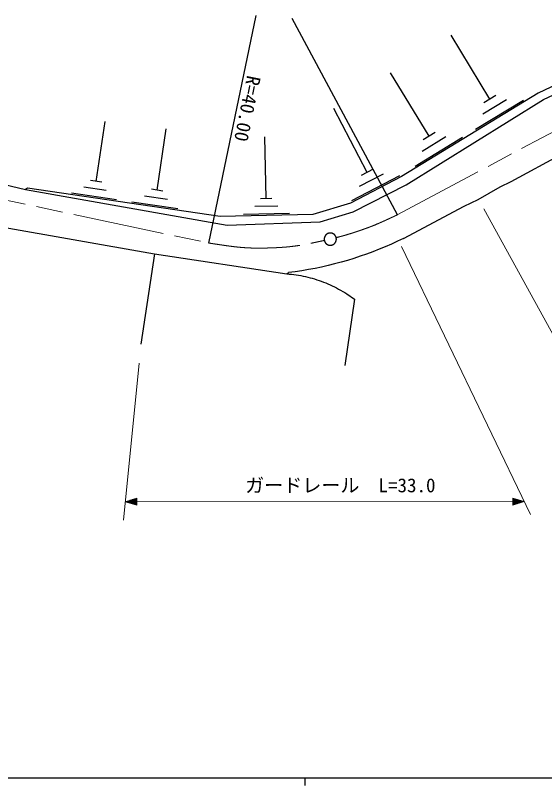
# Model space of a CAD drawing. Units: millimetres, scale not verified. Extents: x 40000 to 680000, y 20000 to 380000.
# Drawn here: x 230024 to 299472, y 204000 to 305012 of the extents above; entities that cross this region are included whole.
import ezdxf
from ezdxf.enums import TextEntityAlignment as Align

# ---------------------------------------------------------------- set-up
doc = ezdxf.new("R2010")
doc.units = ezdxf.units.MM
doc.header["$LTSCALE"] = 1000
doc.linetypes.add('CHAIN', pattern=[18.5, 12, -1.5, 3.5, -1.5])
for name, color, linetype, lineweight in [('M-BGD', 7, 'Continuous', 25), ('M-BMK', 2, 'CHAIN', 13), ('M-BMK-SRVR', 3, 'Continuous', 25), ('M-STR-HTXT', 7, 'Continuous', 13), ('M-TTL-BAND', 7, 'Continuous', 25)]:
    doc.layers.add(name, color=color, linetype=linetype, lineweight=lineweight)
doc.styles.add('ＭＳ ゴシック', font='')
doc.styles.get('ＭＳ ゴシック').set_extended_font_data('MS Gothic')

msp = doc.modelspace()

# ---------------------------------------------------------------- linework, layer by layer
at = {"layer": 'M-BGD'}
for p, q in [((299306, 293993), (319925, 303420)), ((292285, 294044), (287190, 302407)), ((312662, 301575), (298609, 294796)), ((284315, 289165), (279262, 297459)), ((295090, 283224), (318796, 296178)), ((298609, 294796), (280714, 283894)), ((281297, 282797), (299306, 293993)), ((294490, 293954), (291353, 292043)), ((293069, 294521), (291500, 293566)), ((296695, 293864), (290422, 290042)), ((276178, 284423), (271813, 292810)), ((240624, 283235), (241786, 291100)), ((248625, 282094), (249811, 290116)), ((262931, 280977), (262749, 289070)), ((288688, 288986), (282467, 285196)), ((286501, 289075), (283391, 287180)), ((285092, 289638), (283537, 288691)), ((216180, 285849), (231338, 282160)), ((280714, 283894), (274009, 280404)), ((280414, 283963), (274124, 280689)), ((278296, 284193), (275151, 282556)), ((276964, 284832), (275392, 284014)), ((241361, 283126), (239887, 283344)), ((293650, 282547), (295090, 283224)), ((231600, 282357), (231338, 282160)), ((231338, 282160), (257812, 277486)), ((256915, 278617), (231600, 282357)), ((241953, 282034), (239004, 282470)), ((249378, 281982), (247873, 282205)), ((274336, 279262), (281297, 282797)), ((290772, 280854), (293650, 282547)), ((243283, 280833), (237384, 281705)), ((249982, 280868), (246973, 281313)), ((263690, 280994), (262172, 280960)), ((288909, 280007), (290772, 280854)), ((251338, 279643), (245321, 280532)), ((264471, 279999), (261436, 279931)), ((274009, 280404), (269048, 278890)), ((280950, 275774), (288909, 280007)), ((269048, 278890), (256915, 278617)), ((266011, 279022), (259942, 278885)), ((270040, 277940), (274336, 279262)), ((222784, 278229), (248269, 273742)), ((257812, 277486), (270040, 277940)), ((248269, 273742), (246491, 261888)), ((248269, 273742), (265626, 271117)), ((265626, 271117), (265880, 271286)), ((274516, 267815), (273246, 259094)), ((273500, 268492), (274516, 267815))]:
    msp.add_line(p, q, dxfattribs=at)
for points in [[(280950, 275774), (280160, 275391), (279363, 275023), (278559, 274671), (277748, 274334), (276932, 274012), (276109, 273706), (275280, 273416), (274446, 273142), (273608, 272883), (272764, 272641), (271916, 272414), (271063, 272204), (270207, 272010), (269348, 271833), (268485, 271671), (267619, 271526), (266750, 271398), (265880, 271286)], [(265626, 271117), (265935, 271092), (266245, 271062), (266553, 271026), (266861, 270984), (267168, 270937), (267474, 270883), (267779, 270824), (268083, 270760), (268386, 270689), (268687, 270613), (268987, 270532), (269285, 270444), (269581, 270352), (269876, 270253), (270169, 270150), (270460, 270041), (270748, 269926), (271035, 269806), (271319, 269681), (271601, 269550), (271881, 269414), (272158, 269273), (272432, 269127), (272703, 268976), (272972, 268820), (273237, 268659), (273500, 268492)]]:
    msp.add_lwpolyline(points, dxfattribs=at)
at = {"layer": 'M-BMK'}
for p, q in [((280136, 278850), (317545, 298793)), ((183383, 290397), (255393, 275159))]:
    msp.add_line(p, q, dxfattribs=at)
for points in [[(272116, 275865), (273414, 276200), (274006, 276380), (275298, 276822), (277237, 277485), (277894, 277814), (280136, 278850)], [(255393, 275159), (258994, 274607), (260241, 274418), (263362, 274514), (266270, 274602), (267553, 274843), (270559, 275497)]]:
    msp.add_open_spline(points, degree=3, knots=[0, 0, 0, 0, 1, 1, 1, 2, 2, 2, 2], dxfattribs=at)
at = {"layer": 'M-BMK-SRVR'}
for p, q in [((255400, 275158), (261618, 305012)), ((280157, 278861), (266334, 304626))]:
    msp.add_line(p, q, dxfattribs=at)
msp.add_lwpolyline([(272145, 275668), (272145, 275682), (272145, 275696), (272144, 275710), (272143, 275724), (272142, 275738), (272141, 275752), (272139, 275766), (272137, 275780), (272135, 275794), (272133, 275808), (272130, 275821), (272128, 275835), (272124, 275849), (272121, 275862), (272118, 275876), (272114, 275889), (272110, 275903), (272106, 275916), (272101, 275929), (272097, 275943), (272092, 275956), (272087, 275969), (272081, 275982), (272076, 275994), (272070, 276007), (272064, 276020), (272057, 276032), (272051, 276045), (272044, 276057), (272037, 276069), (272030, 276081), (272023, 276093), (272015, 276105), (272008, 276117), (272000, 276128), (271991, 276140), (271983, 276151), (271975, 276162), (271966, 276173), (271957, 276184), (271948, 276194), (271939, 276205), (271929, 276215), (271919, 276225), (271910, 276235), (271900, 276245), (271889, 276255), (271879, 276264), (271868, 276273), (271858, 276282), (271847, 276291), (271836, 276300), (271825, 276308), (271814, 276317), (271802, 276325), (271791, 276333), (271779, 276340), (271767, 276348), (271755, 276355), (271743, 276362), (271731, 276369), (271719, 276376), (271706, 276382), (271694, 276388), (271681, 276394), (271668, 276400), (271655, 276406), (271642, 276411), (271629, 276416), (271616, 276421), (271603, 276426), (271590, 276430), (271576, 276434), (271563, 276438), (271549, 276442), (271536, 276445), (271522, 276448), (271508, 276451), (271495, 276454), (271481, 276457), (271467, 276459), (271453, 276461), (271439, 276463), (271425, 276464), (271412, 276465), (271398, 276467), (271384, 276467), (271370, 276468), (271356, 276468), (271342, 276468), (271328, 276468), (271314, 276468), (271300, 276467), (271286, 276466), (271272, 276465), (271258, 276463), (271244, 276462), (271230, 276460), (271216, 276458), (271202, 276455), (271189, 276453), (271175, 276450), (271161, 276447), (271148, 276443), (271134, 276440), (271121, 276436), (271107, 276432), (271094, 276428), (271081, 276423), (271067, 276419), (271054, 276414), (271041, 276408), (271028, 276403), (271016, 276397), (271003, 276391), (270990, 276385), (270978, 276379), (270965, 276372), (270953, 276366), (270941, 276359), (270929, 276352), (270917, 276344), (270905, 276337), (270894, 276329), (270882, 276321), (270871, 276313), (270860, 276304), (270849, 276296), (270838, 276287), (270827, 276278), (270816, 276269), (270806, 276259), (270796, 276250), (270786, 276240), (270776, 276230), (270766, 276220), (270756, 276210), (270747, 276200), (270738, 276189), (270729, 276178), (270720, 276167), (270711, 276156), (270703, 276145), (270695, 276134), (270687, 276122), (270679, 276111), (270671, 276099), (270664, 276087), (270656, 276075), (270649, 276063), (270643, 276051), (270636, 276039), (270630, 276026), (270623, 276014), (270618, 276001), (270612, 275988), (270606, 275975), (270601, 275962), (270596, 275949), (270591, 275936), (270587, 275923), (270582, 275909), (270578, 275896), (270574, 275883), (270571, 275869), (270567, 275856), (270564, 275842), (270561, 275828), (270559, 275814), (270556, 275801), (270554, 275787), (270552, 275773), (270550, 275759), (270549, 275745), (270548, 275731), (270547, 275717), (270546, 275703), (270545, 275689), (270545, 275675), (270545, 275661), (270545, 275647), (270546, 275633), (270547, 275619), (270548, 275605), (270549, 275591), (270550, 275577), (270552, 275564), (270554, 275550), (270556, 275536), (270559, 275522), (270561, 275508), (270564, 275495), (270567, 275481), (270571, 275467), (270574, 275454), (270578, 275440), (270582, 275427), (270587, 275414), (270591, 275400), (270596, 275387), (270601, 275374), (270606, 275361), (270612, 275348), (270618, 275336), (270623, 275323), (270630, 275310), (270636, 275298), (270643, 275286), (270649, 275273), (270656, 275261), (270664, 275249), (270671, 275237), (270679, 275226), (270687, 275214), (270695, 275203), (270703, 275191), (270711, 275180), (270720, 275169), (270729, 275158), (270738, 275147), (270747, 275137), (270756, 275127), (270766, 275116), (270776, 275106), (270786, 275096), (270796, 275087), (270806, 275077), (270816, 275068), (270827, 275059), (270838, 275050), (270849, 275041), (270860, 275032), (270871, 275024), (270882, 275016), (270894, 275008), (270905, 275000), (270917, 274992), (270929, 274985), (270941, 274978), (270953, 274971), (270965, 274964), (270978, 274958), (270990, 274951), (271003, 274945), (271016, 274939), (271028, 274934), (271041, 274928), (271054, 274923), (271067, 274918), (271081, 274913), (271094, 274909), (271107, 274904), (271121, 274900), (271134, 274897), (271148, 274893), (271161, 274890), (271175, 274887), (271189, 274884), (271202, 274881), (271216, 274879), (271230, 274877), (271244, 274875), (271258, 274873), (271272, 274872), (271286, 274870), (271300, 274870), (271314, 274869), (271328, 274868), (271342, 274868), (271356, 274868), (271370, 274869), (271384, 274869), (271398, 274870), (271412, 274871), (271425, 274872), (271439, 274874), (271453, 274876), (271467, 274878), (271481, 274880), (271495, 274882), (271508, 274885), (271522, 274888), (271536, 274891), (271549, 274895), (271563, 274898), (271576, 274902), (271590, 274907), (271603, 274911), (271616, 274916), (271629, 274920), (271642, 274926), (271655, 274931), (271668, 274936), (271681, 274942), (271694, 274948), (271706, 274954), (271719, 274961), (271731, 274967), (271743, 274974), (271755, 274981), (271767, 274989), (271779, 274996), (271791, 275004), (271802, 275012), (271814, 275020), (271825, 275028), (271836, 275037), (271847, 275045), (271858, 275054), (271868, 275063), (271879, 275072), (271889, 275082), (271900, 275092), (271910, 275101), (271919, 275111), (271929, 275121), (271939, 275132), (271948, 275142), (271957, 275153), (271966, 275164), (271975, 275175), (271983, 275186), (271991, 275197), (272000, 275208), (272008, 275220), (272015, 275231), (272023, 275243), (272030, 275255), (272037, 275267), (272044, 275279), (272051, 275292), (272057, 275304), (272064, 275317), (272070, 275329), (272076, 275342), (272081, 275355), (272087, 275368), (272092, 275381), (272097, 275394), (272101, 275407), (272106, 275420), (272110, 275434), (272114, 275447), (272118, 275461), (272121, 275474), (272124, 275488), (272128, 275501), (272130, 275515), (272133, 275529), (272135, 275543), (272137, 275557), (272139, 275570), (272141, 275584), (272142, 275598), (272143, 275612), (272144, 275626), (272145, 275640), (272145, 275654)], close=True, dxfattribs=at)
at = {"layer": 'M-STR-HTXT'}
for p, q in [((291475, 279658), (313003, 240489)), ((280683, 274699), (297601, 239540)), ((246260, 259401), (244204, 238793)), ((244448, 241235), (245948, 241685)), ((245948, 241505), (245348, 241505)), ((245648, 241595), (245948, 241595)), ((245948, 240785), (245948, 241685)), ((296782, 241243), (295282, 241693)), ((295282, 241693), (295282, 240793)), ((295582, 241603), (295282, 241603)), ((295282, 241513), (295882, 241513)), ((296182, 241423), (295282, 241423)), ((244448, 241235), (245948, 240785)), ((244448, 241235), (245948, 241235)), ((245948, 241325), (244748, 241325)), ((245948, 241145), (244748, 241145)), ((245048, 241415), (245948, 241415)), ((245048, 241055), (245948, 241055)), ((245948, 240965), (245348, 240965)), ((245648, 240875), (245948, 240875)), ((245948, 241235), (295282, 241243)), ((295282, 241333), (296482, 241333)), ((296782, 241243), (295282, 240793)), ((296782, 241243), (295282, 241243)), ((295282, 241153), (296482, 241153)), ((296182, 241063), (295282, 241063)), ((295282, 240973), (295882, 240973)), ((295582, 240883), (295282, 240883))]:
    msp.add_line(p, q, dxfattribs=at)
at = {"layer": 'M-TTL-BAND'}
for p, q in [((40000, 205000), (579000, 205000)), ((268000, 205000), (268000, 204000))]:
    msp.add_line(p, q, dxfattribs=at)

# ---------------------------------------------------------------- texts
at = {"layer": 'M-BMK-SRVR', "style": 'ＭＳ ゴシック'}
msp.add_text('R=40.00', height=1833, rotation=258.659, dxfattribs=at).set_placement((259040, 293067), align=Align.BOTTOM_CENTER)
at = {"layer": 'M-STR-HTXT', "style": 'ＭＳ ゴシック'}
msp.add_text('ガードレール\u3000L=33.0', height=1833, dxfattribs=at).set_placement((272665, 241915), align=Align.BOTTOM_CENTER)

doc.saveas('drawing.dxf')
